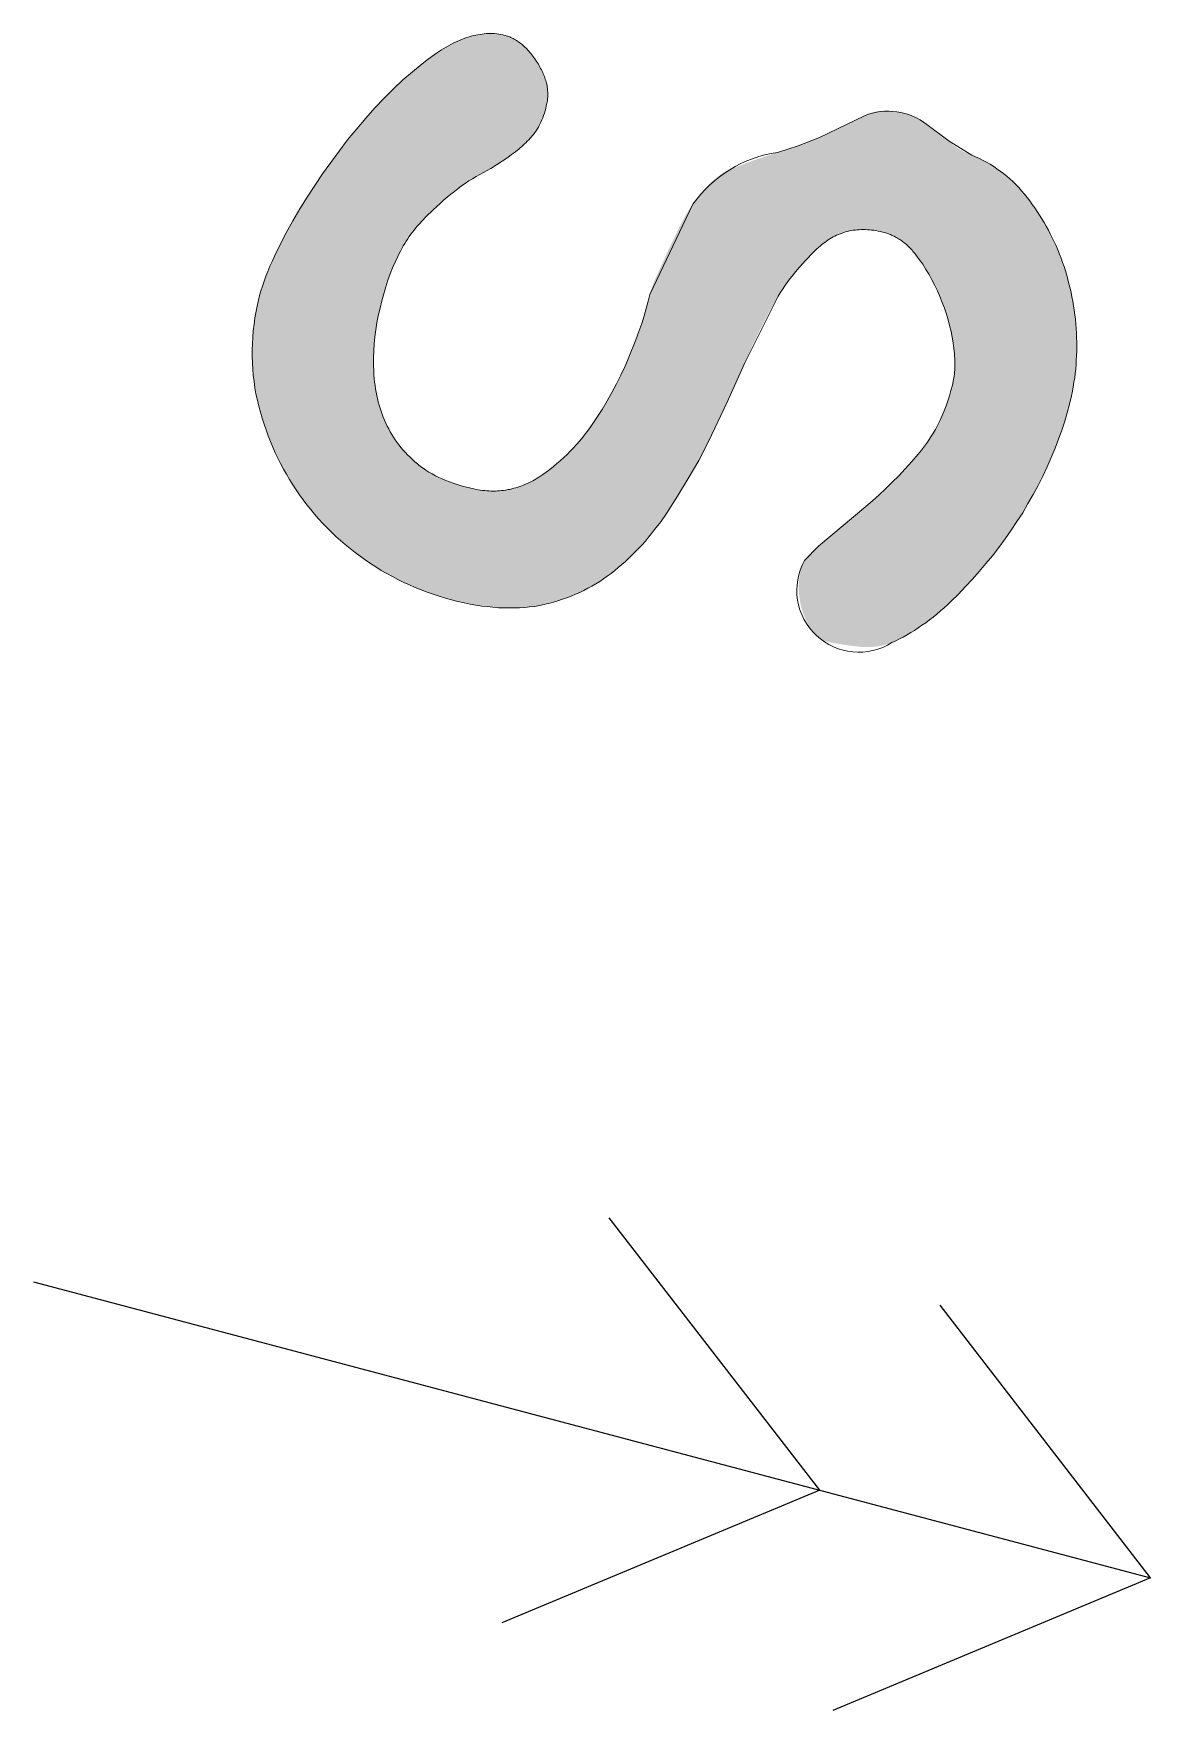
# Model space of a CAD drawing. Header units: millimetres. Extents: x 0 to 505, y 0 to 432.
# Drawn here: x 312.15 to 319.59, y 77.01 to 88.16 of the extents above; entities that cross this region are included whole.
import ezdxf

# ---------------------------------------------------------------- set-up
doc = ezdxf.new("R2010")
doc.units = ezdxf.units.MM
doc.header["$MEASUREMENT"] = 0
doc.layers.add('DEFAULT', color=4, linetype='Continuous')

msp = doc.modelspace()

# ---------------------------------------------------------------- hatches: boundary and pattern name
at = {"layer": 'DEFAULT', "extrusion": (0, 0, -1)}
msp.add_hatch(color=7, dxfattribs=at).paths.add_polyline_path([(-314.398, 84.637), (-314.362, 84.661), (-314.328, 84.685), (-314.294, 84.71), (-314.261, 84.736), (-314.229, 84.763), (-314.198, 84.79), (-314.167, 84.817), (-314.137, 84.845), (-314.108, 84.874), (-314.08, 84.904), (-314.052, 84.934), (-314.025, 84.964), (-313.999, 84.995), (-313.974, 85.027), (-313.949, 85.06), (-313.925, 85.093), (-313.902, 85.126), (-313.88, 85.16), (-313.859, 85.195), (-313.838, 85.23), (-313.818, 85.265), (-313.799, 85.301), (-313.781, 85.337), (-313.763, 85.374), (-313.747, 85.411), (-313.731, 85.449), (-313.716, 85.487), (-313.702, 85.525), (-313.689, 85.564), (-313.676, 85.603), (-313.664, 85.643), (-313.654, 85.683), (-313.644, 85.724), (-313.635, 85.765), (-313.628, 85.806), (-313.622, 85.847), (-313.617, 85.889), (-313.613, 85.93), (-313.611, 85.972), (-313.609, 86.014), (-313.609, 86.057), (-313.611, 86.099), (-313.613, 86.142), (-313.617, 86.185), (-313.622, 86.228), (-313.628, 86.271), (-313.636, 86.315), (-313.645, 86.359), (-313.652, 86.388), (-313.659, 86.419), (-313.668, 86.45), (-313.678, 86.481), (-313.689, 86.514), (-313.701, 86.547), (-313.714, 86.58), (-313.728, 86.615), (-313.744, 86.65), (-313.76, 86.686), (-313.796, 86.759), (-313.835, 86.836), (-313.88, 86.915), (-313.927, 86.995), (-313.976, 87.074), (-314.026, 87.152), (-314.078, 87.229), (-314.132, 87.305), (-314.188, 87.38), (-314.245, 87.455), (-314.305, 87.528), (-314.365, 87.599), (-314.426, 87.667), (-314.487, 87.732), (-314.549, 87.794), (-314.612, 87.853), (-314.676, 87.908), (-314.74, 87.96), (-314.772, 87.985), (-314.805, 88.009), (-314.837, 88.032), (-314.869, 88.053), (-314.885, 88.062), (-314.901, 88.072), (-314.917, 88.081), (-314.932, 88.089), (-314.948, 88.097), (-314.963, 88.104), (-314.978, 88.111), (-314.994, 88.118), (-315.009, 88.124), (-315.024, 88.13), (-315.038, 88.135), (-315.053, 88.14), (-315.068, 88.144), (-315.083, 88.148), (-315.097, 88.151), (-315.111, 88.154), (-315.126, 88.156), (-315.14, 88.158), (-315.154, 88.16), (-315.168, 88.161), (-315.182, 88.162), (-315.196, 88.162), (-315.209, 88.161), (-315.223, 88.161), (-315.237, 88.16), (-315.25, 88.158), (-315.263, 88.156), (-315.277, 88.153), (-315.285, 88.151), (-315.293, 88.149), (-315.3, 88.147), (-315.308, 88.144), (-315.316, 88.142), (-315.324, 88.139), (-315.331, 88.135), (-315.339, 88.132), (-315.346, 88.128), (-315.354, 88.124), (-315.361, 88.12), (-315.369, 88.115), (-315.376, 88.111), (-315.383, 88.106), (-315.39, 88.101), (-315.397, 88.095), (-315.404, 88.09), (-315.411, 88.084), (-315.418, 88.078), (-315.425, 88.071), (-315.432, 88.065), (-315.439, 88.058), (-315.445, 88.051), (-315.452, 88.043), (-315.458, 88.036), (-315.465, 88.028), (-315.471, 88.02), (-315.477, 88.012), (-315.484, 88.003), (-315.49, 87.994), (-315.502, 87.976), (-315.514, 87.958), (-315.519, 87.949), (-315.524, 87.939), (-315.529, 87.93), (-315.534, 87.921), (-315.539, 87.912), (-315.543, 87.903), (-315.547, 87.894), (-315.551, 87.885), (-315.554, 87.876), (-315.557, 87.867), (-315.56, 87.859), (-315.563, 87.85), (-315.566, 87.841), (-315.568, 87.832), (-315.57, 87.824), (-315.572, 87.815), (-315.573, 87.806), (-315.575, 87.798), (-315.576, 87.789), (-315.576, 87.781), (-315.577, 87.772), (-315.577, 87.764), (-315.577, 87.756), (-315.577, 87.747), (-315.577, 87.739), (-315.576, 87.731), (-315.575, 87.723), (-315.574, 87.715), (-315.573, 87.706), (-315.571, 87.698), (-315.567, 87.681), (-315.563, 87.664), (-315.559, 87.648), (-315.554, 87.632), (-315.548, 87.616), (-315.543, 87.601), (-315.537, 87.587), (-315.531, 87.572), (-315.524, 87.559), (-315.517, 87.545), (-315.514, 87.539), (-315.51, 87.533), (-315.506, 87.526), (-315.502, 87.52), (-315.499, 87.514), (-315.495, 87.508), (-315.49, 87.503), (-315.486, 87.497), (-315.482, 87.491), (-315.478, 87.486), (-315.473, 87.481), (-315.469, 87.475), (-315.46, 87.465), (-315.45, 87.455), (-315.44, 87.445), (-315.43, 87.435), (-315.419, 87.425), (-315.408, 87.415), (-315.386, 87.395), (-315.362, 87.376), (-315.336, 87.357), (-315.31, 87.338), (-315.197, 87.264), (-315.186, 87.257), (-315.175, 87.25), (-315.163, 87.244), (-315.151, 87.237), (-315.139, 87.23), (-315.126, 87.224), (-315.1, 87.211), (-315.075, 87.196), (-315.051, 87.181), (-315.027, 87.164), (-315.003, 87.148), (-314.979, 87.13), (-314.955, 87.112), (-314.931, 87.093), (-314.907, 87.073), (-314.883, 87.053), (-314.86, 87.032), (-314.813, 86.989), (-314.766, 86.943), (-314.72, 86.894), (-314.709, 86.882), (-314.698, 86.869), (-314.687, 86.855), (-314.676, 86.841), (-314.665, 86.827), (-314.655, 86.812), (-314.645, 86.797), (-314.634, 86.781), (-314.625, 86.765), (-314.615, 86.749), (-314.605, 86.732), (-314.596, 86.715), (-314.587, 86.698), (-314.578, 86.679), (-314.561, 86.642), (-314.544, 86.603), (-314.528, 86.563), (-314.513, 86.521), (-314.499, 86.477), (-314.485, 86.431), (-314.473, 86.384), (-314.461, 86.335), (-314.449, 86.285), (-314.44, 86.238), (-314.432, 86.191), (-314.426, 86.145), (-314.422, 86.098), (-314.419, 86.051), (-314.417, 86.005), (-314.417, 85.958), (-314.419, 85.912), (-314.42, 85.889), (-314.422, 85.866), (-314.424, 85.843), (-314.427, 85.821), (-314.43, 85.799), (-314.434, 85.777), (-314.439, 85.755), (-314.443, 85.734), (-314.449, 85.712), (-314.454, 85.691), (-314.461, 85.671), (-314.467, 85.65), (-314.474, 85.63), (-314.482, 85.61), (-314.49, 85.59), (-314.499, 85.57), (-314.508, 85.551), (-314.518, 85.532), (-314.528, 85.513), (-314.538, 85.495), (-314.55, 85.477), (-314.562, 85.459), (-314.574, 85.442), (-314.587, 85.425), (-314.6, 85.408), (-314.614, 85.391), (-314.629, 85.375), (-314.644, 85.359), (-314.66, 85.344), (-314.676, 85.328), (-314.693, 85.313), (-314.71, 85.299), (-314.719, 85.291), (-314.728, 85.284), (-314.737, 85.278), (-314.747, 85.271), (-314.756, 85.264), (-314.766, 85.258), (-314.786, 85.245), (-314.807, 85.233), (-314.829, 85.221), (-314.851, 85.21), (-314.874, 85.199), (-314.898, 85.189), (-314.922, 85.18), (-314.948, 85.171), (-314.974, 85.162), (-315, 85.154), (-315.028, 85.147), (-315.056, 85.14), (-315.085, 85.133), (-315.1, 85.13), (-315.114, 85.127), (-315.129, 85.125), (-315.143, 85.123), (-315.157, 85.122), (-315.172, 85.121), (-315.186, 85.12), (-315.2, 85.119), (-315.214, 85.119), (-315.228, 85.119), (-315.242, 85.12), (-315.256, 85.121), (-315.269, 85.122), (-315.283, 85.123), (-315.297, 85.125), (-315.31, 85.128), (-315.324, 85.13), (-315.337, 85.133), (-315.351, 85.137), (-315.364, 85.14), (-315.377, 85.144), (-315.39, 85.149), (-315.403, 85.154), (-315.416, 85.159), (-315.429, 85.164), (-315.442, 85.17), (-315.455, 85.176), (-315.468, 85.182), (-315.481, 85.189), (-315.493, 85.196), (-315.506, 85.204), (-315.518, 85.212), (-315.543, 85.228), (-315.567, 85.245), (-315.591, 85.263), (-315.615, 85.282), (-315.638, 85.301), (-315.66, 85.32), (-315.683, 85.341), (-315.705, 85.362), (-315.726, 85.384), (-315.748, 85.406), (-315.768, 85.429), (-315.789, 85.453), (-315.809, 85.477), (-315.828, 85.502), (-315.848, 85.527), (-315.867, 85.554), (-315.903, 85.608), (-315.938, 85.662), (-315.972, 85.718), (-316.004, 85.774), (-316.034, 85.831), (-316.063, 85.89), (-316.091, 85.949), (-316.117, 86.009), (-316.163, 86.125), (-316.183, 86.181), (-316.202, 86.234), (-316.218, 86.285), (-316.232, 86.334), (-316.244, 86.381), (-316.255, 86.426), (-316.256, 86.431), (-316.257, 86.436), (-316.259, 86.441), (-316.26, 86.447), (-316.264, 86.459), (-316.27, 86.473), (-316.282, 86.506), (-316.299, 86.545), (-316.38, 86.724), (-316.466, 86.901), (-316.487, 86.94), (-316.497, 86.958), (-316.506, 86.974), (-316.516, 86.989), (-316.525, 87.002), (-316.533, 87.015), (-316.538, 87.021), (-316.542, 87.026), (-316.558, 87.048), (-316.573, 87.069), (-316.589, 87.089), (-316.604, 87.109), (-316.62, 87.127), (-316.636, 87.144), (-316.651, 87.16), (-316.667, 87.175), (-316.675, 87.182), (-316.683, 87.189), (-316.691, 87.196), (-316.699, 87.202), (-316.707, 87.209), (-316.715, 87.215), (-316.722, 87.22), (-316.73, 87.226), (-316.738, 87.231), (-316.746, 87.236), (-316.754, 87.24), (-316.762, 87.245), (-316.77, 87.249), (-316.778, 87.253), (-316.786, 87.256), (-316.794, 87.26), (-316.861, 87.286), (-316.936, 87.314), (-317.017, 87.342), (-317.243, 87.415), (-317.261, 87.421), (-317.279, 87.426), (-317.297, 87.433), (-317.314, 87.44), (-317.332, 87.447), (-317.349, 87.454), (-317.367, 87.462), (-317.684, 87.615), (-317.696, 87.621), (-317.703, 87.624), (-317.709, 87.627), (-317.715, 87.629), (-317.722, 87.632), (-317.729, 87.634), (-317.735, 87.636), (-317.742, 87.638), (-317.749, 87.64), (-317.756, 87.641), (-317.763, 87.643), (-317.77, 87.644), (-317.777, 87.645), (-317.784, 87.646), (-317.792, 87.647), (-317.799, 87.647), (-317.807, 87.648), (-317.815, 87.648), (-317.822, 87.648), (-317.83, 87.648), (-317.838, 87.648), (-317.846, 87.648), (-317.854, 87.647), (-317.862, 87.647), (-317.87, 87.646), (-317.879, 87.645), (-317.887, 87.644), (-317.904, 87.641), (-317.922, 87.637), (-317.936, 87.634), (-317.95, 87.631), (-317.964, 87.627), (-317.977, 87.623), (-317.989, 87.619), (-318.002, 87.614), (-318.013, 87.61), (-318.025, 87.605), (-318.036, 87.6), (-318.041, 87.597), (-318.046, 87.594), (-318.051, 87.591), (-318.056, 87.589), (-318.061, 87.586), (-318.066, 87.583), (-318.071, 87.58), (-318.075, 87.577), (-318.08, 87.573), (-318.084, 87.57), (-318.088, 87.567), (-318.092, 87.563), (-318.096, 87.56), (-318.1, 87.557), (-318.116, 87.543), (-318.132, 87.529), (-318.15, 87.515), (-318.168, 87.501), (-318.187, 87.487), (-318.206, 87.473), (-318.227, 87.459), (-318.248, 87.445), (-318.255, 87.438), (-318.263, 87.431), (-318.271, 87.424), (-318.279, 87.417), (-318.287, 87.411), (-318.295, 87.406), (-318.303, 87.4), (-318.311, 87.395), (-318.319, 87.39), (-318.328, 87.385), (-318.349, 87.375), (-318.373, 87.364), (-318.399, 87.352), (-318.424, 87.342), (-318.449, 87.33), (-318.474, 87.318), (-318.497, 87.306), (-318.521, 87.292), (-318.544, 87.278), (-318.566, 87.263), (-318.588, 87.247), (-318.61, 87.231), (-318.631, 87.213), (-318.652, 87.195), (-318.672, 87.177), (-318.692, 87.157), (-318.711, 87.137), (-318.73, 87.116), (-318.748, 87.094), (-318.766, 87.071), (-318.784, 87.048), (-318.801, 87.025), (-318.817, 87.002), (-318.834, 86.978), (-318.849, 86.954), (-318.865, 86.93), (-318.879, 86.905), (-318.894, 86.88), (-318.908, 86.855), (-318.921, 86.829), (-318.934, 86.803), (-318.947, 86.776), (-318.959, 86.75), (-318.97, 86.723), (-318.982, 86.695), (-318.992, 86.667), (-319.002, 86.64), (-319.012, 86.612), (-319.021, 86.583), (-319.03, 86.555), (-319.038, 86.526), (-319.045, 86.498), (-319.053, 86.469), (-319.059, 86.44), (-319.065, 86.41), (-319.071, 86.381), (-319.076, 86.351), (-319.08, 86.321), (-319.084, 86.291), (-319.088, 86.261), (-319.093, 86.201), (-319.095, 86.17), (-319.096, 86.14), (-319.097, 86.11), (-319.097, 86.08), (-319.097, 86.05), (-319.096, 86.02), (-319.094, 85.99), (-319.092, 85.96), (-319.09, 85.93), (-319.086, 85.901), (-319.083, 85.871), (-319.078, 85.842), (-319.074, 85.812), (-319.068, 85.783), (-319.062, 85.753), (-319.049, 85.697), (-319.034, 85.64), (-319.017, 85.583), (-318.998, 85.524), (-318.976, 85.464), (-318.953, 85.404), (-318.927, 85.342), (-318.9, 85.28), (-318.87, 85.217), (-318.839, 85.156), (-318.807, 85.095), (-318.772, 85.035), (-318.737, 84.975), (-318.699, 84.916), (-318.66, 84.858), (-318.62, 84.801), (-318.578, 84.744), (-318.536, 84.689), (-318.492, 84.636), (-318.448, 84.583), (-318.403, 84.532), (-318.357, 84.483), (-318.31, 84.434), (-318.262, 84.387), (-318.238, 84.364), (-318.214, 84.342), (-318.19, 84.321), (-318.165, 84.301), (-318.141, 84.281), (-318.116, 84.262), (-318.092, 84.243), (-318.067, 84.226), (-318.042, 84.209), (-318.018, 84.192), (-317.993, 84.177), (-317.968, 84.162), (-317.942, 84.148), (-317.917, 84.135), (-317.892, 84.123), (-317.867, 84.111), (-317.853, 84.106), (-317.84, 84.102), (-317.827, 84.098), (-317.813, 84.094), (-317.8, 84.091), (-317.787, 84.089), (-317.773, 84.086), (-317.76, 84.084), (-317.747, 84.083), (-317.733, 84.082), (-317.72, 84.081), (-317.706, 84.081), (-317.693, 84.081), (-317.68, 84.081), (-317.666, 84.082), (-317.653, 84.083), (-317.599, 84.089), (-317.545, 84.097), (-317.492, 84.106), (-317.439, 84.116), (-317.436, 84.117), (-317.433, 84.117), (-317.43, 84.118), (-317.428, 84.119), (-317.425, 84.12), (-317.422, 84.121), (-317.419, 84.122), (-317.416, 84.123), (-317.413, 84.124), (-317.411, 84.125), (-317.408, 84.127), (-317.405, 84.128), (-317.402, 84.13), (-317.4, 84.131), (-317.397, 84.133), (-317.394, 84.134), (-317.392, 84.136), (-317.389, 84.137), (-317.386, 84.139), (-317.384, 84.141), (-317.381, 84.143), (-317.379, 84.145), (-317.376, 84.147), (-317.374, 84.149), (-317.369, 84.153), (-317.364, 84.158), (-317.359, 84.163), (-317.354, 84.168), (-317.349, 84.173), (-317.344, 84.179), (-317.34, 84.185), (-317.335, 84.191), (-317.331, 84.197), (-317.326, 84.204), (-317.322, 84.211), (-317.317, 84.218), (-317.313, 84.225), (-317.309, 84.233), (-317.305, 84.241), (-317.301, 84.249), (-317.297, 84.257), (-317.293, 84.266), (-317.285, 84.284), (-317.282, 84.293), (-317.278, 84.302), (-317.275, 84.312), (-317.272, 84.321), (-317.269, 84.33), (-317.266, 84.34), (-317.263, 84.349), (-317.261, 84.359), (-317.259, 84.368), (-317.257, 84.378), (-317.255, 84.387), (-317.253, 84.397), (-317.252, 84.406), (-317.251, 84.416), (-317.25, 84.426), (-317.249, 84.435), (-317.248, 84.445), (-317.248, 84.455), (-317.247, 84.465), (-317.247, 84.475), (-317.247, 84.484), (-317.247, 84.494), (-317.248, 84.504), (-317.248, 84.514), (-317.249, 84.524), (-317.25, 84.534), (-317.251, 84.544), (-317.253, 84.555), (-317.256, 84.575), (-317.26, 84.595), (-317.261, 84.598), (-317.261, 84.601), (-317.262, 84.605), (-317.263, 84.608), (-317.265, 84.611), (-317.266, 84.615), (-317.267, 84.619), (-317.269, 84.623), (-317.272, 84.63), (-317.276, 84.639), (-317.281, 84.648), (-317.287, 84.66), (-317.288, 84.662), (-317.29, 84.665), (-317.291, 84.667), (-317.293, 84.67), (-317.295, 84.672), (-317.297, 84.675), (-317.299, 84.678), (-317.303, 84.683), (-317.308, 84.689), (-317.313, 84.695), (-317.319, 84.701), (-317.325, 84.707), (-317.332, 84.713), (-317.346, 84.726), (-317.362, 84.739), (-317.693, 85.017), (-317.737, 85.054), (-317.781, 85.093), (-317.825, 85.134), (-317.869, 85.177), (-317.913, 85.221), (-317.956, 85.267), (-317.999, 85.315), (-318.042, 85.365), (-318.063, 85.391), (-318.084, 85.417), (-318.103, 85.444), (-318.121, 85.472), (-318.139, 85.5), (-318.156, 85.529), (-318.172, 85.559), (-318.187, 85.59), (-318.201, 85.621), (-318.215, 85.653), (-318.227, 85.686), (-318.239, 85.719), (-318.249, 85.753), (-318.259, 85.788), (-318.269, 85.823), (-318.277, 85.86), (-318.279, 85.872), (-318.281, 85.884), (-318.283, 85.897), (-318.284, 85.91), (-318.285, 85.924), (-318.286, 85.938), (-318.286, 85.953), (-318.286, 85.968), (-318.286, 85.984), (-318.285, 86), (-318.284, 86.016), (-318.283, 86.033), (-318.279, 86.068), (-318.274, 86.105), (-318.268, 86.143), (-318.26, 86.181), (-318.251, 86.22), (-318.241, 86.258), (-318.229, 86.296), (-318.216, 86.335), (-318.202, 86.373), (-318.186, 86.412), (-318.17, 86.45), (-318.152, 86.487), (-318.133, 86.523), (-318.114, 86.559), (-318.093, 86.593), (-318.072, 86.627), (-318.049, 86.659), (-318.026, 86.691), (-318.02, 86.699), (-318.013, 86.706), (-318.007, 86.713), (-318.001, 86.721), (-317.995, 86.728), (-317.988, 86.734), (-317.981, 86.741), (-317.975, 86.747), (-317.968, 86.754), (-317.961, 86.76), (-317.954, 86.765), (-317.947, 86.771), (-317.94, 86.777), (-317.933, 86.782), (-317.926, 86.787), (-317.919, 86.792), (-317.911, 86.797), (-317.904, 86.801), (-317.896, 86.805), (-317.888, 86.81), (-317.881, 86.814), (-317.873, 86.817), (-317.865, 86.821), (-317.857, 86.825), (-317.849, 86.828), (-317.84, 86.831), (-317.832, 86.834), (-317.824, 86.836), (-317.815, 86.839), (-317.807, 86.841), (-317.798, 86.843), (-317.789, 86.845), (-317.775, 86.848), (-317.76, 86.851), (-317.746, 86.853), (-317.732, 86.855), (-317.718, 86.856), (-317.704, 86.857), (-317.69, 86.858), (-317.676, 86.858), (-317.663, 86.858), (-317.649, 86.857), (-317.636, 86.856), (-317.623, 86.855), (-317.61, 86.853), (-317.597, 86.851), (-317.584, 86.849), (-317.572, 86.846), (-317.559, 86.843), (-317.547, 86.839), (-317.535, 86.835), (-317.523, 86.83), (-317.511, 86.826), (-317.499, 86.82), (-317.487, 86.815), (-317.476, 86.809), (-317.465, 86.803), (-317.453, 86.796), (-317.442, 86.789), (-317.431, 86.781), (-317.42, 86.773), (-317.41, 86.765), (-317.399, 86.756), (-317.389, 86.747), (-317.368, 86.729), (-317.348, 86.71), (-317.328, 86.69), (-317.309, 86.671), (-317.29, 86.651), (-317.271, 86.631), (-317.253, 86.611), (-317.236, 86.59), (-317.219, 86.569), (-317.202, 86.548), (-317.185, 86.527), (-317.169, 86.505), (-317.154, 86.483), (-317.139, 86.46), (-317.124, 86.438), (-317.11, 86.415), (-317.081, 86.365), (-317.052, 86.313), (-316.996, 86.205), (-316.94, 86.089), (-316.885, 85.967), (-316.771, 85.711), (-316.646, 85.449), (-316.581, 85.323), (-316.512, 85.202), (-316.441, 85.084), (-316.366, 84.97), (-316.328, 84.915), (-316.288, 84.862), (-316.267, 84.836), (-316.247, 84.811), (-316.226, 84.786), (-316.204, 84.762), (-316.183, 84.739), (-316.161, 84.716), (-316.138, 84.694), (-316.116, 84.672), (-316.093, 84.651), (-316.069, 84.63), (-316.046, 84.61), (-316.022, 84.59), (-315.998, 84.571), (-315.973, 84.553), (-315.948, 84.535), (-315.923, 84.518), (-315.897, 84.502), (-315.87, 84.487), (-315.844, 84.472), (-315.816, 84.458), (-315.789, 84.445), (-315.761, 84.432), (-315.732, 84.42), (-315.703, 84.409), (-315.674, 84.399), (-315.644, 84.389), (-315.614, 84.38), (-315.584, 84.371), (-315.568, 84.368), (-315.552, 84.364), (-315.521, 84.358), (-315.489, 84.352), (-315.456, 84.348), (-315.423, 84.344), (-315.389, 84.342), (-315.355, 84.341), (-315.32, 84.341), (-315.284, 84.341), (-315.248, 84.343), (-315.212, 84.346), (-315.175, 84.35), (-315.137, 84.354), (-315.099, 84.36), (-315.061, 84.367), (-315.021, 84.375), (-314.979, 84.385), (-314.937, 84.395), (-314.896, 84.406), (-314.855, 84.419), (-314.814, 84.432), (-314.774, 84.446), (-314.735, 84.461), (-314.695, 84.477), (-314.657, 84.494), (-314.618, 84.511), (-314.58, 84.53), (-314.543, 84.55), (-314.506, 84.57), (-314.469, 84.591), (-314.433, 84.614)], flags=0)

# ---------------------------------------------------------------- linework, layer by layer
at = {"layer": 'DEFAULT', "color": 3}
for p, q in [((317.387, 78.473), (315.986, 80.285)), ((312.155, 79.859), (319.587, 77.89)), ((319.587, 77.89), (318.187, 79.703)), ((317.387, 78.473), (315.272, 77.591)), ((319.587, 77.89), (317.473, 77.008))]:
    msp.add_line(p, q, dxfattribs=at)
at = {"layer": 'DEFAULT', "color": 7, "lineweight": 0}
msp.add_lwpolyline([(314.398, 84.637), (314.362, 84.661), (314.328, 84.685), (314.294, 84.71), (314.261, 84.736), (314.229, 84.763), (314.198, 84.79), (314.167, 84.817), (314.137, 84.845), (314.108, 84.874), (314.08, 84.904), (314.052, 84.934), (314.025, 84.964), (313.999, 84.995), (313.974, 85.027), (313.949, 85.06), (313.925, 85.093), (313.902, 85.126), (313.88, 85.16), (313.859, 85.195), (313.838, 85.23), (313.818, 85.265), (313.799, 85.301), (313.781, 85.337), (313.763, 85.374), (313.747, 85.411), (313.731, 85.449), (313.716, 85.487), (313.702, 85.525), (313.689, 85.564), (313.676, 85.603), (313.664, 85.643), (313.654, 85.683), (313.644, 85.724), (313.635, 85.765), (313.628, 85.806), (313.622, 85.847), (313.617, 85.889), (313.613, 85.93), (313.611, 85.972), (313.609, 86.014), (313.609, 86.057), (313.611, 86.099), (313.613, 86.142), (313.617, 86.185), (313.622, 86.228), (313.628, 86.271), (313.636, 86.315), (313.645, 86.359), (313.652, 86.388), (313.659, 86.419), (313.668, 86.45), (313.678, 86.481), (313.689, 86.514), (313.701, 86.547), (313.714, 86.58), (313.728, 86.615), (313.744, 86.65), (313.76, 86.686), (313.796, 86.759), (313.835, 86.836), (313.88, 86.915), (313.927, 86.995), (313.976, 87.074), (314.026, 87.152), (314.078, 87.229), (314.132, 87.305), (314.188, 87.38), (314.245, 87.455), (314.305, 87.528), (314.365, 87.599), (314.426, 87.667), (314.487, 87.732), (314.549, 87.794), (314.612, 87.853), (314.676, 87.908), (314.74, 87.96), (314.772, 87.985), (314.805, 88.009), (314.837, 88.032), (314.869, 88.053), (314.885, 88.062), (314.901, 88.072), (314.917, 88.081), (314.932, 88.089), (314.948, 88.097), (314.963, 88.104), (314.978, 88.111), (314.994, 88.118), (315.009, 88.124), (315.024, 88.13), (315.038, 88.135), (315.053, 88.14), (315.068, 88.144), (315.083, 88.148), (315.097, 88.151), (315.111, 88.154), (315.126, 88.156), (315.14, 88.158), (315.154, 88.16), (315.168, 88.161), (315.182, 88.162), (315.196, 88.162), (315.209, 88.161), (315.223, 88.161), (315.237, 88.16), (315.25, 88.158), (315.263, 88.156), (315.277, 88.153), (315.285, 88.151), (315.293, 88.149), (315.3, 88.147), (315.308, 88.144), (315.316, 88.142), (315.324, 88.139), (315.331, 88.135), (315.339, 88.132), (315.346, 88.128), (315.354, 88.124), (315.361, 88.12), (315.369, 88.115), (315.376, 88.111), (315.383, 88.106), (315.39, 88.101), (315.397, 88.095), (315.404, 88.09), (315.411, 88.084), (315.418, 88.078), (315.425, 88.071), (315.432, 88.065), (315.439, 88.058), (315.445, 88.051), (315.452, 88.043), (315.458, 88.036), (315.465, 88.028), (315.471, 88.02), (315.477, 88.012), (315.484, 88.003), (315.49, 87.994), (315.502, 87.976), (315.514, 87.958), (315.519, 87.949), (315.524, 87.939), (315.529, 87.93), (315.534, 87.921), (315.539, 87.912), (315.543, 87.903), (315.547, 87.894), (315.551, 87.885), (315.554, 87.876), (315.557, 87.867), (315.56, 87.859), (315.563, 87.85), (315.566, 87.841), (315.568, 87.832), (315.57, 87.824), (315.572, 87.815), (315.573, 87.806), (315.575, 87.798), (315.576, 87.789), (315.576, 87.781), (315.577, 87.772), (315.577, 87.764), (315.577, 87.756), (315.577, 87.747), (315.577, 87.739), (315.576, 87.731), (315.575, 87.723), (315.574, 87.715), (315.573, 87.706), (315.571, 87.698), (315.567, 87.681), (315.563, 87.664), (315.559, 87.648), (315.554, 87.632), (315.548, 87.616), (315.543, 87.601), (315.537, 87.587), (315.531, 87.572), (315.524, 87.559), (315.517, 87.545), (315.514, 87.539), (315.51, 87.533), (315.506, 87.526), (315.502, 87.52), (315.499, 87.514), (315.495, 87.508), (315.49, 87.503), (315.486, 87.497), (315.482, 87.491), (315.478, 87.486), (315.473, 87.481), (315.469, 87.475), (315.46, 87.465), (315.45, 87.455), (315.44, 87.445), (315.43, 87.435), (315.419, 87.425), (315.408, 87.415), (315.386, 87.395), (315.362, 87.376), (315.336, 87.357), (315.31, 87.338), (315.197, 87.264), (315.1, 87.211), (315.075, 87.196), (315.051, 87.181), (315.027, 87.164), (315.003, 87.148), (314.979, 87.13), (314.955, 87.112), (314.931, 87.093), (314.907, 87.073), (314.883, 87.053), (314.86, 87.032), (314.813, 86.989), (314.766, 86.943), (314.72, 86.894), (314.709, 86.882), (314.698, 86.869), (314.687, 86.855), (314.676, 86.841), (314.665, 86.827), (314.655, 86.812), (314.645, 86.797), (314.634, 86.781), (314.625, 86.765), (314.615, 86.749), (314.605, 86.732), (314.596, 86.715), (314.587, 86.698), (314.578, 86.679), (314.561, 86.642), (314.544, 86.603), (314.528, 86.563), (314.513, 86.521), (314.499, 86.477), (314.485, 86.431), (314.473, 86.384), (314.461, 86.335), (314.449, 86.285), (314.44, 86.238), (314.432, 86.191), (314.426, 86.145), (314.422, 86.098), (314.419, 86.051), (314.417, 86.005), (314.417, 85.958), (314.419, 85.912), (314.42, 85.889), (314.422, 85.866), (314.424, 85.843), (314.427, 85.821), (314.43, 85.799), (314.434, 85.777), (314.439, 85.755), (314.443, 85.734), (314.449, 85.712), (314.454, 85.691), (314.461, 85.671), (314.467, 85.65), (314.474, 85.63), (314.482, 85.61), (314.49, 85.59), (314.499, 85.57), (314.508, 85.551), (314.518, 85.532), (314.528, 85.513), (314.538, 85.495), (314.55, 85.477), (314.562, 85.459), (314.574, 85.442), (314.587, 85.425), (314.6, 85.408), (314.614, 85.391), (314.629, 85.375), (314.644, 85.359), (314.66, 85.344), (314.676, 85.328), (314.693, 85.313), (314.71, 85.299), (314.719, 85.291), (314.728, 85.284), (314.737, 85.278), (314.747, 85.271), (314.756, 85.264), (314.766, 85.258), (314.786, 85.245), (314.807, 85.233), (314.829, 85.221), (314.851, 85.21), (314.874, 85.199), (314.898, 85.189), (314.922, 85.18), (314.948, 85.171), (314.974, 85.162), (315, 85.154), (315.028, 85.147), (315.056, 85.14), (315.085, 85.133), (315.1, 85.13), (315.114, 85.127), (315.129, 85.125), (315.143, 85.123), (315.157, 85.122), (315.172, 85.121), (315.186, 85.12), (315.2, 85.119), (315.214, 85.119), (315.228, 85.119), (315.242, 85.12), (315.256, 85.121), (315.269, 85.122), (315.283, 85.123), (315.297, 85.125), (315.31, 85.128), (315.324, 85.13), (315.337, 85.133), (315.351, 85.137), (315.364, 85.14), (315.377, 85.144), (315.39, 85.149), (315.403, 85.154), (315.416, 85.159), (315.429, 85.164), (315.442, 85.17), (315.455, 85.176), (315.468, 85.182), (315.481, 85.189), (315.493, 85.196), (315.506, 85.204), (315.518, 85.212), (315.543, 85.228), (315.567, 85.245), (315.591, 85.263), (315.615, 85.282), (315.638, 85.301), (315.66, 85.32), (315.683, 85.341), (315.705, 85.362), (315.726, 85.384), (315.748, 85.406), (315.768, 85.429), (315.789, 85.453), (315.809, 85.477), (315.828, 85.502), (315.848, 85.527), (315.867, 85.554), (315.903, 85.608), (315.938, 85.662), (315.972, 85.718), (316.004, 85.774), (316.034, 85.831), (316.063, 85.89), (316.091, 85.949), (316.117, 86.009), (316.163, 86.125), (316.183, 86.181), (316.202, 86.234), (316.218, 86.285), (316.232, 86.334), (316.244, 86.381), (316.255, 86.426), (316.542, 87.026, -0.205364), (317.105, 87.371), (317.243, 87.415), (317.384, 87.471), (317.684, 87.615, -0.266229), (318.1, 87.557), (318.248, 87.445), (318.399, 87.352), (318.424, 87.342), (318.449, 87.33), (318.474, 87.318), (318.497, 87.306), (318.521, 87.292), (318.544, 87.278), (318.566, 87.263), (318.588, 87.247), (318.61, 87.231), (318.631, 87.213), (318.652, 87.195), (318.672, 87.177), (318.692, 87.157), (318.711, 87.137), (318.73, 87.116), (318.748, 87.094), (318.766, 87.071), (318.784, 87.048), (318.801, 87.025), (318.817, 87.002), (318.834, 86.978), (318.849, 86.954), (318.865, 86.93), (318.879, 86.905), (318.894, 86.88), (318.908, 86.855), (318.921, 86.829), (318.934, 86.803), (318.947, 86.776), (318.959, 86.75), (318.97, 86.723), (318.982, 86.695), (318.992, 86.667), (319.002, 86.64), (319.012, 86.612), (319.021, 86.583), (319.03, 86.555), (319.038, 86.526), (319.045, 86.498), (319.053, 86.469), (319.059, 86.44), (319.065, 86.41), (319.071, 86.381), (319.076, 86.351), (319.08, 86.321), (319.084, 86.291), (319.088, 86.261), (319.093, 86.201), (319.095, 86.17), (319.096, 86.14), (319.097, 86.11), (319.097, 86.08), (319.097, 86.05), (319.096, 86.02), (319.094, 85.99), (319.092, 85.96), (319.09, 85.93), (319.086, 85.901), (319.083, 85.871), (319.078, 85.842), (319.074, 85.812), (319.068, 85.783), (319.062, 85.753), (319.049, 85.697), (319.034, 85.64), (319.017, 85.583), (318.998, 85.524), (318.976, 85.464), (318.953, 85.404), (318.927, 85.342), (318.9, 85.28), (318.87, 85.217), (318.839, 85.156), (318.807, 85.095), (318.772, 85.035), (318.737, 84.975), (318.699, 84.916), (318.66, 84.858), (318.62, 84.801), (318.578, 84.744), (318.536, 84.689), (318.492, 84.636), (318.448, 84.583), (318.403, 84.532), (318.357, 84.483), (318.31, 84.434), (318.262, 84.387), (318.238, 84.364), (318.214, 84.342), (318.19, 84.321), (318.165, 84.301), (318.141, 84.281), (318.116, 84.262), (318.092, 84.243), (318.067, 84.226), (318.042, 84.209), (318.018, 84.192), (317.993, 84.177), (317.968, 84.162), (317.942, 84.148), (317.917, 84.135), (317.892, 84.123), (317.867, 84.111, -0.776691), (317.285, 84.657), (317.379, 84.753), (317.693, 85.017), (317.737, 85.054), (317.781, 85.093), (317.825, 85.134), (317.869, 85.177), (317.913, 85.221), (317.956, 85.267), (317.999, 85.315), (318.042, 85.365), (318.063, 85.391), (318.084, 85.417), (318.103, 85.444), (318.121, 85.472), (318.139, 85.5), (318.156, 85.529), (318.172, 85.559), (318.187, 85.59), (318.201, 85.621), (318.215, 85.653), (318.227, 85.686), (318.239, 85.719), (318.249, 85.753), (318.259, 85.788), (318.269, 85.823), (318.277, 85.86), (318.279, 85.872), (318.281, 85.884), (318.283, 85.897), (318.284, 85.91), (318.285, 85.924), (318.286, 85.938), (318.286, 85.953), (318.286, 85.968), (318.286, 85.984), (318.285, 86), (318.284, 86.016), (318.283, 86.033), (318.279, 86.068), (318.274, 86.105), (318.268, 86.143), (318.26, 86.181), (318.251, 86.22), (318.241, 86.258), (318.229, 86.296), (318.216, 86.335), (318.202, 86.373), (318.186, 86.412), (318.17, 86.45), (318.152, 86.487), (318.133, 86.523), (318.114, 86.559), (318.093, 86.593), (318.072, 86.627), (318.049, 86.659), (318.026, 86.691), (318.02, 86.699), (318.013, 86.706), (318.007, 86.713), (318.001, 86.721), (317.995, 86.728), (317.988, 86.734), (317.981, 86.741), (317.975, 86.747), (317.968, 86.754), (317.961, 86.76), (317.954, 86.765), (317.947, 86.771), (317.94, 86.777), (317.933, 86.782), (317.926, 86.787), (317.919, 86.792), (317.911, 86.797), (317.904, 86.801), (317.896, 86.805), (317.888, 86.81), (317.881, 86.814), (317.873, 86.817), (317.865, 86.821), (317.857, 86.825), (317.849, 86.828), (317.84, 86.831), (317.832, 86.834), (317.824, 86.836), (317.815, 86.839), (317.807, 86.841), (317.798, 86.843), (317.789, 86.845), (317.775, 86.848), (317.76, 86.851), (317.746, 86.853), (317.732, 86.855), (317.718, 86.856), (317.704, 86.857), (317.69, 86.858), (317.676, 86.858), (317.663, 86.858), (317.649, 86.857), (317.636, 86.856), (317.623, 86.855), (317.61, 86.853), (317.597, 86.851), (317.584, 86.849), (317.572, 86.846), (317.559, 86.843), (317.547, 86.839), (317.535, 86.835), (317.523, 86.83), (317.511, 86.826), (317.499, 86.82), (317.487, 86.815), (317.476, 86.809), (317.465, 86.803), (317.453, 86.796), (317.442, 86.789), (317.431, 86.781), (317.42, 86.773), (317.41, 86.765), (317.399, 86.756), (317.389, 86.747), (317.368, 86.729), (317.348, 86.71), (317.328, 86.69), (317.309, 86.671), (317.29, 86.651), (317.271, 86.631), (317.253, 86.611), (317.236, 86.59), (317.219, 86.569), (317.202, 86.548), (317.185, 86.527), (317.169, 86.505), (317.154, 86.483), (317.139, 86.46), (317.124, 86.438), (317.11, 86.415), (316.885, 85.967), (316.771, 85.711), (316.646, 85.449), (316.581, 85.323), (316.512, 85.202), (316.441, 85.084), (316.366, 84.97), (316.328, 84.915), (316.288, 84.862), (316.267, 84.836), (316.247, 84.811), (316.226, 84.786), (316.204, 84.762), (316.183, 84.739), (316.161, 84.716), (316.138, 84.694), (316.116, 84.672), (316.093, 84.651), (316.069, 84.63), (316.046, 84.61), (316.022, 84.59), (315.998, 84.571), (315.973, 84.553), (315.948, 84.535), (315.923, 84.518), (315.897, 84.502), (315.87, 84.487), (315.844, 84.472), (315.816, 84.458), (315.789, 84.445), (315.761, 84.432), (315.732, 84.42), (315.703, 84.409), (315.674, 84.399), (315.644, 84.389), (315.614, 84.38), (315.584, 84.371), (315.568, 84.368), (315.552, 84.364), (315.521, 84.358), (315.489, 84.352), (315.456, 84.348), (315.423, 84.344), (315.389, 84.342), (315.355, 84.341), (315.32, 84.341), (315.284, 84.341), (315.248, 84.343), (315.212, 84.346), (315.175, 84.35), (315.137, 84.354), (315.099, 84.36), (315.061, 84.367), (315.021, 84.375), (314.979, 84.385), (314.937, 84.395), (314.896, 84.406), (314.855, 84.419), (314.814, 84.432), (314.774, 84.446), (314.735, 84.461), (314.695, 84.477), (314.657, 84.494), (314.618, 84.511), (314.58, 84.53), (314.543, 84.55), (314.506, 84.57), (314.469, 84.591), (314.433, 84.614)], format="xyb", close=True, dxfattribs=at)

doc.saveas('drawing.dxf')
